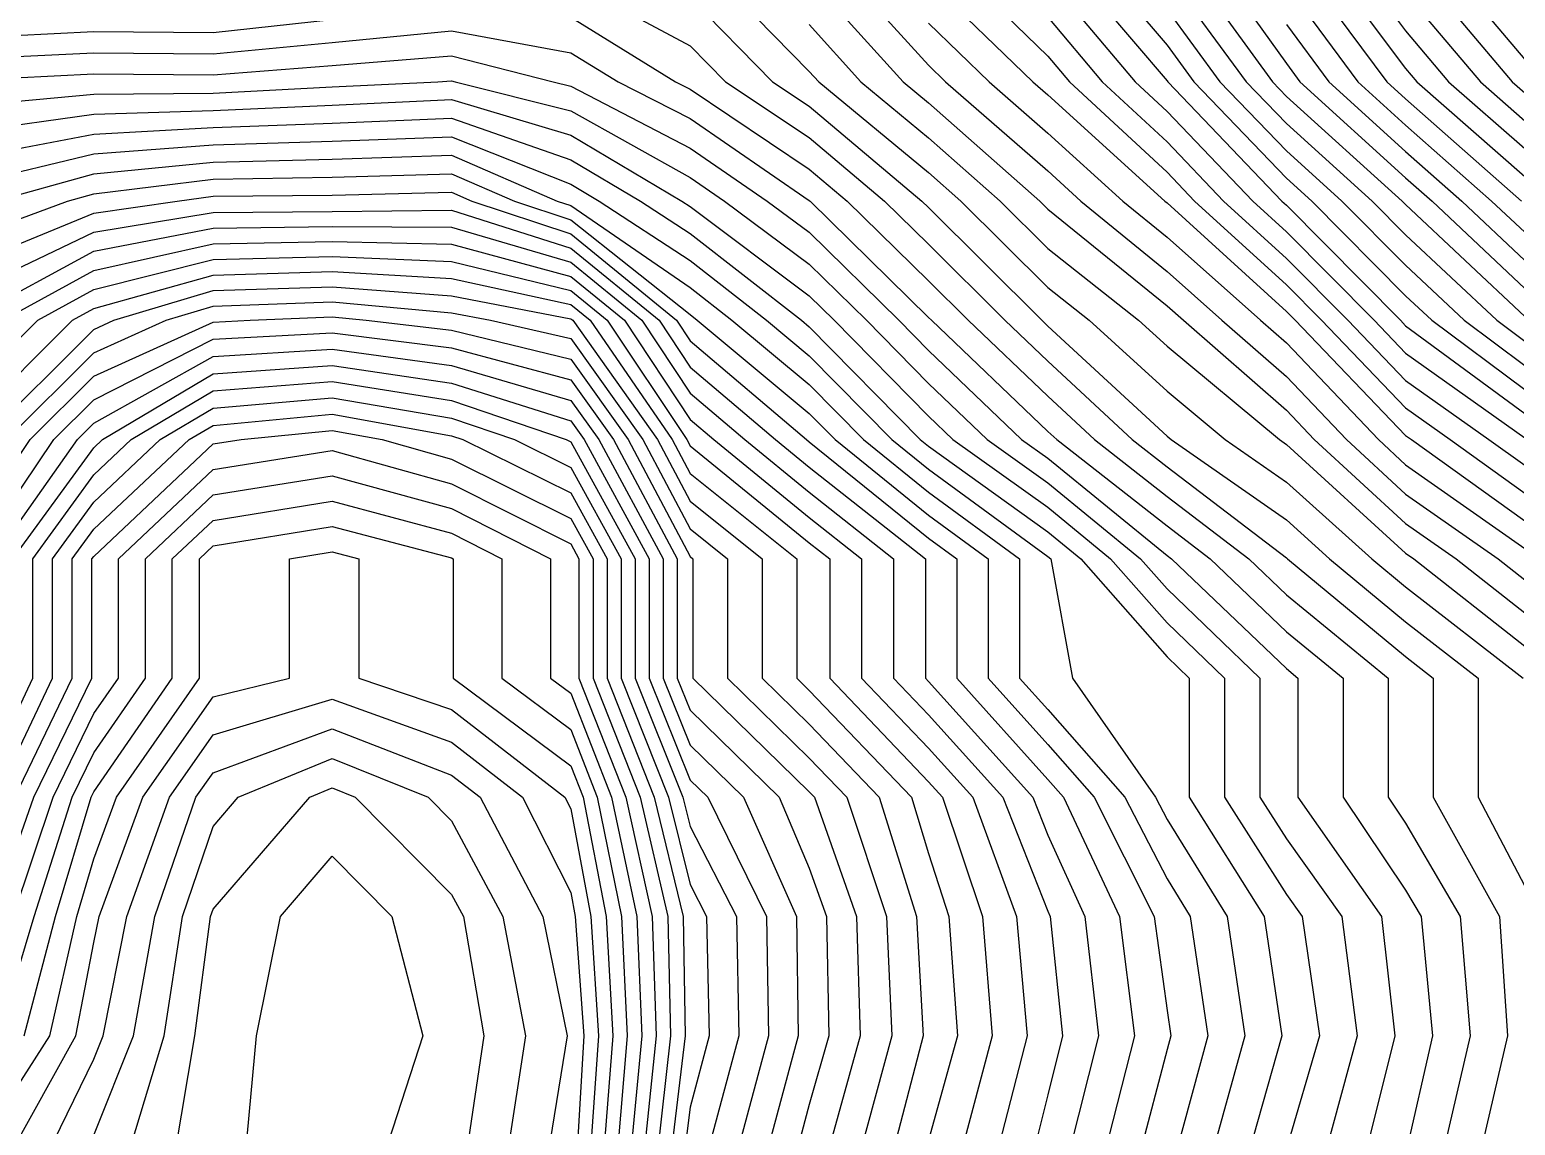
# Model space of a CAD drawing. Header units: metres. Extents: x 549046 to 549770, y 4180130 to 4180826.
# Drawn here: x 549254 to 549366.7, y 4180272.4 to 4180355.5 of the extents above; entities that cross this region are included whole.
import ezdxf

# ---------------------------------------------------------------- set-up
doc = ezdxf.new("R2010")
doc.units = ezdxf.units.M
doc.layers.add('CONTOURS', color=7, linetype='Continuous')
doc.layers.add('CONTOURS_INDEX', color=7, linetype='Continuous')

msp = doc.modelspace()

# ---------------------------------------------------------------- linework, layer by layer
at = {"layer": 'CONTOURS'}
for points in [[(549305.04, 4180360.58, 442), (549313.13, 4180352.33, 442), (549313.85, 4180351.54, 442), (549322.18, 4180344.67, 442), (549324.63, 4180342.5, 442), (549331.22, 4180335.94, 442), (549334.35, 4180333.46, 442), (549340.26, 4180328.08, 442), (549344.67, 4180324.42, 442), (549349.3, 4180321.18, 442), (549355.77, 4180315.37, 442), (549358.34, 4180313.25, 442), (549367.26, 4180306.33, 442)], [(549315.1, 4180360.58, 436), (549322.18, 4180352.8, 436), (549323.47, 4180351.54, 436), (549331.22, 4180344.78, 436), (549333.73, 4180342.5, 436), (549340.26, 4180337.16, 436), (549344.42, 4180333.46, 436), (549349.3, 4180329.19, 436), (549353.85, 4180324.42, 436), (549358.34, 4180320.28, 436), (549365.37, 4180315.37, 436), (549367.38, 4180313.79, 436)], [(549332.6, 4180360.58, 424), (549340.26, 4180351.61, 424), (549340.31, 4180351.54, 424), (549348.95, 4180342.5, 424), (549349.3, 4180342.18, 424), (549357.95, 4180333.46, 424), (549358.34, 4180333.05, 424), (549367.38, 4180326.38, 424)], [(549334.9, 4180360.58, 422), (549340.26, 4180354.31, 422), (549342.29, 4180351.54, 422), (549349.3, 4180344.24, 422), (549351.23, 4180342.5, 422), (549358.34, 4180335.32, 422), (549360.33, 4180333.46, 422), (549367.38, 4180328.21, 422)], [(549341.69, 4180360.58, 416), (549348.24, 4180351.54, 416), (549349.3, 4180350.44, 416), (549358.09, 4180342.5, 416), (549358.34, 4180342.25, 416), (549367.38, 4180333.75, 416)], [(549343.82, 4180360.58, 414), (549349.3, 4180352.92, 414), (549350.32, 4180351.54, 414), (549358.34, 4180344.27, 414), (549360.35, 4180342.5, 414), (549367.38, 4180335.87, 414)], [(549350.2, 4180360.58, 408), (549356.92, 4180351.54, 408), (549358.34, 4180350.25, 408), (549367.12, 4180342.5, 408)], [(549352.33, 4180360.58, 406), (549358.34, 4180352.55, 406), (549359.19, 4180351.54, 406), (549367.38, 4180344.37, 406)], [(549354.47, 4180360.58, 404), (549358.34, 4180355.41, 404), (549361.6, 4180351.54, 404), (549367.38, 4180346.48, 404)], [(549361.16, 4180360.58, 398), (549367.38, 4180353.23, 398)], [(549313.13, 4180359.43, 438), (549320.24, 4180351.54, 438), (549322.18, 4180349.94, 438), (549330.6, 4180342.5, 438), (549331.22, 4180341.88, 438), (549340.26, 4180334.56, 438), (549341.5, 4180333.46, 438), (549349.3, 4180326.64, 438), (549351.42, 4180324.42, 438), (549358.34, 4180318.05, 438), (549362.17, 4180315.37, 438), (549367.38, 4180311.28, 438)], [(549331.22, 4180359.4, 426), (549337.83, 4180351.54, 426), (549340.26, 4180349.29, 426), (549346.75, 4180342.5, 426), (549349.3, 4180340.17, 426), (549355.95, 4180333.46, 426), (549358.34, 4180330.97, 426), (549367.38, 4180324.55, 426)], [(549340.26, 4180359.7, 418), (549346.26, 4180351.54, 418), (549349.3, 4180348.37, 418), (549355.8, 4180342.5, 418), (549358.34, 4180339.94, 418), (549365.25, 4180333.46, 418), (549367.38, 4180331.88, 418)], [(549295.05, 4180359.13, 446), (549304.09, 4180354.27, 446), (549306.77, 4180351.54, 446), (549313.13, 4180347.31, 446), (549318.84, 4180342.5, 446), (549322.18, 4180339.23, 446), (549327.97, 4180333.46, 446), (549331.22, 4180330.36, 446), (549337.61, 4180324.42, 446), (549340.26, 4180322.34, 446), (549349.3, 4180315.45, 446), (549349.38, 4180315.37, 446), (549358.34, 4180307.96, 446), (549360.44, 4180306.33, 446), (549360.44, 4180297.29, 446), (549365.46, 4180288.25, 446), (549366.07, 4180279.21, 446), (549363.98, 4180270.17, 446)], [(549322.18, 4180359.21, 432), (549330.08, 4180351.54, 432), (549331.22, 4180350.55, 432), (549340.08, 4180342.5, 432), (549340.26, 4180342.36, 432), (549349.3, 4180334.12, 432), (549349.96, 4180333.46, 432), (549358.34, 4180324.73, 432), (549358.78, 4180324.42, 432), (549367.38, 4180318.26, 432)], [(549358.34, 4180358.26, 402), (549364.01, 4180351.54, 402), (549367.38, 4180348.59, 402)], [(549304.09, 4180357.93, 444), (549310.35, 4180351.54, 444), (549313.13, 4180349.69, 444), (549321.67, 4180342.5, 444), (549322.18, 4180342.01, 444), (549330.76, 4180333.46, 444), (549331.22, 4180333.02, 444), (549340.26, 4180324.67, 444), (549340.56, 4180324.42, 444), (549349.3, 4180318.32, 444), (549352.58, 4180315.37, 444), (549358.34, 4180310.6, 444), (549363.85, 4180306.33, 444), (549363.85, 4180297.29, 444), (549367.38, 4180290.56, 444)], [(549249.84, 4180354.89, 448), (549258.88, 4180355.35, 448), (549267.93, 4180355.27, 448), (549276.97, 4180356.26, 448)], [(549295.05, 4180356.44, 448), (549302.99, 4180351.54, 448), (549304.09, 4180350.98, 448), (549313.13, 4180344.93, 448), (549316.01, 4180342.5, 448), (549322.18, 4180336.46, 448), (549325.19, 4180333.46, 448), (549331.22, 4180327.7, 448), (549334.75, 4180324.42, 448), (549340.26, 4180320.11, 448), (549346.45, 4180315.37, 448), (549349.3, 4180312.65, 448), (549357.02, 4180306.33, 448), (549357.02, 4180297.29, 448), (549358.34, 4180295.33, 448), (549362.49, 4180288.25, 448), (549363.23, 4180279.21, 448), (549361.15, 4180270.17, 448)], [(549331.22, 4180356.44, 428), (549335.34, 4180351.54, 428), (549340.26, 4180346.98, 428), (549344.54, 4180342.5, 428), (549349.3, 4180338.15, 428), (549353.96, 4180333.46, 428), (549358.34, 4180328.89, 428), (549364.66, 4180324.42, 428), (549367.38, 4180322.47, 428)], [(549322.18, 4180356, 434), (549326.77, 4180351.54, 434), (549331.22, 4180347.66, 434), (549336.91, 4180342.5, 434), (549340.26, 4180339.76, 434), (549347.34, 4180333.46, 434), (549349.3, 4180331.75, 434), (549356.28, 4180324.42, 434), (549358.34, 4180322.51, 434), (549367.38, 4180316.16, 434)], [(549349.3, 4180355.89, 412), (549352.52, 4180351.54, 412), (549358.34, 4180346.27, 412), (549362.61, 4180342.5, 412), (549367.38, 4180338, 412)], [(549249.84, 4180351.7, 452), (549258.88, 4180352.15, 452), (549267.93, 4180352.08, 452), (549276.97, 4180352.78, 452), (549286.01, 4180353.51, 452), (549293.72, 4180351.54, 452), (549295.05, 4180351.21, 452), (549304.09, 4180346.52, 452), (549309.94, 4180342.5, 452), (549313.13, 4180340.13, 452), (549319.92, 4180333.46, 452), (549322.18, 4180331.17, 452), (549329.23, 4180324.42, 452), (549331.22, 4180323, 452), (549340.26, 4180315.63, 452), (549340.6, 4180315.37, 452), (549349.3, 4180307.05, 452), (549350.17, 4180306.33, 452), (549350.17, 4180297.29, 452), (549356.51, 4180288.25, 452), (549357.53, 4180279.21, 452), (549355.27, 4180270.17, 452)], [(549249.84, 4180349.78, 454), (549258.88, 4180350.6, 454), (549267.93, 4180350.67, 454), (549276.97, 4180351.15, 454), (549284.97, 4180351.54, 454), (549286.01, 4180351.61, 454), (549286.29, 4180351.54, 454), (549295.05, 4180349.35, 454), (549304.09, 4180344.29, 454), (549306.7, 4180342.5, 454), (549313.13, 4180337.72, 454), (549317.47, 4180333.46, 454), (549322.18, 4180328.67, 454), (549326.62, 4180324.42, 454), (549331.22, 4180321.14, 454), (549338.25, 4180315.37, 454), (549340.26, 4180313.1, 454), (549347.3, 4180306.33, 454), (549347.3, 4180297.29, 454), (549349.3, 4180294.14, 454), (549353.5, 4180288.25, 454), (549354.67, 4180279.21, 454), (549352.21, 4180270.17, 454)], [(549249.84, 4180347.82, 456), (549258.88, 4180349.09, 456), (549267.93, 4180349.37, 456), (549276.97, 4180349.78, 456), (549286.01, 4180350.19, 456), (549295.05, 4180347.49, 456), (549303.47, 4180342.5, 456), (549304.09, 4180342.09, 456), (549313.13, 4180335.31, 456), (549315.02, 4180333.46, 456), (549322.18, 4180326.18, 456), (549324.02, 4180324.42, 456), (549331.22, 4180319.28, 456), (549335.98, 4180315.37, 456), (549340.26, 4180310.52, 456), (549344.62, 4180306.33, 456), (549344.62, 4180297.29, 456), (549349.3, 4180289.92, 456), (549350.49, 4180288.25, 456), (549351.81, 4180279.21, 456), (549349.3, 4180270.65, 456)], [(549249.84, 4180345.86, 458), (549258.88, 4180347.58, 458), (549267.93, 4180348.07, 458), (549276.97, 4180348.41, 458), (549286.01, 4180348.79, 458), (549295.05, 4180345.63, 458), (549300.33, 4180342.5, 458), (549304.09, 4180340.04, 458), (549312.53, 4180333.46, 458), (549313.13, 4180332.96, 458), (549321.55, 4180324.42, 458), (549322.18, 4180323.91, 458), (549331.22, 4180317.42, 458), (549333.71, 4180315.37, 458), (549340.26, 4180307.95, 458), (549341.94, 4180306.33, 458), (549341.94, 4180297.29, 458), (549347.61, 4180288.25, 458), (549348.95, 4180279.21, 458), (549346.41, 4180270.17, 458)], [(549251.4, 4180342.5, 462), (549258.88, 4180344.56, 462), (549267.93, 4180345.46, 462), (549276.97, 4180345.67, 462), (549286.01, 4180345.98, 462), (549294.02, 4180342.5, 462), (549295.05, 4180342.16, 462), (549304.09, 4180335.94, 462), (549307.27, 4180333.46, 462), (549313.13, 4180328.59, 462), (549317.24, 4180324.42, 462), (549322.18, 4180320.43, 462), (549329.07, 4180315.37, 462), (549329.07, 4180306.33, 462), (549331.22, 4180303.94, 462), (549337.06, 4180297.29, 462), (549340.26, 4180291.1, 462), (549342.02, 4180288.25, 462), (549343.34, 4180279.21, 462), (549340.89, 4180270.17, 462)], [(549249.84, 4180339.89, 464), (549256.89, 4180342.5, 464), (549258.88, 4180343.05, 464), (549267.93, 4180344.16, 464), (549276.97, 4180344.31, 464), (549286.01, 4180344.57, 464), (549290.79, 4180342.5, 464), (549295.05, 4180341.08, 464), (549304.09, 4180333.89, 464), (549304.64, 4180333.46, 464), (549313.13, 4180326.4, 464), (549315.09, 4180324.42, 464), (549322.18, 4180318.69, 464), (549326.7, 4180315.37, 464), (549326.7, 4180306.33, 464), (549331.22, 4180301.29, 464), (549334.73, 4180297.29, 464), (549339.29, 4180288.25, 464), (549340.26, 4180281.13, 464), (549340.54, 4180279.21, 464), (549340.26, 4180278.17, 464), (549338.18, 4180270.17, 464)], [(549249.84, 4180337.86, 466), (549258.88, 4180341.58, 466), (549265.21, 4180342.5, 466), (549267.93, 4180342.86, 466), (549276.97, 4180342.94, 466), (549286.01, 4180343.17, 466), (549287.56, 4180342.5, 466), (549295.05, 4180340.01, 466), (549303.06, 4180333.46, 466), (549304.09, 4180331.89, 466), (549312.92, 4180324.42, 466), (549313.13, 4180324.24, 466), (549322.18, 4180316.94, 466), (549324.32, 4180315.37, 466), (549324.32, 4180306.33, 466), (549331.22, 4180298.63, 466), (549332.4, 4180297.29, 466), (549336.66, 4180288.25, 466), (549337.8, 4180279.21, 466), (549335.48, 4180270.17, 466)], [(549249.84, 4180335.83, 468), (549258.88, 4180340.13, 468), (549267.93, 4180341.64, 468), (549276.97, 4180341.72, 468), (549286.01, 4180341.82, 468), (549295.05, 4180338.94, 468), (549301.75, 4180333.46, 468), (549304.09, 4180329.91, 468), (549310.58, 4180324.42, 468), (549313.13, 4180322.33, 468), (549321.94, 4180315.37, 468), (549321.94, 4180306.33, 468), (549322.18, 4180306.08, 468), (549330.09, 4180297.29, 468), (549331.22, 4180294.43, 468), (549334.03, 4180288.25, 468), (549335.07, 4180279.21, 468), (549332.78, 4180270.17, 468)], [(549252.02, 4180333.46, 472), (549258.88, 4180337.24, 472), (549267.93, 4180339.27, 472), (549276.97, 4180339.43, 472), (549286.01, 4180339.22, 472), (549295.05, 4180336.79, 472), (549299.13, 4180333.46, 472), (549304.09, 4180325.95, 472), (549305.9, 4180324.42, 472), (549313.13, 4180318.5, 472), (549317.1, 4180315.37, 472), (549317.1, 4180306.33, 472), (549322.18, 4180301.01, 472), (549325.52, 4180297.29, 472), (549328.83, 4180288.25, 472), (549329.65, 4180279.21, 472), (549327.33, 4180270.17, 472)], [(549249.84, 4180328.67, 474), (549254.64, 4180333.46, 474), (549258.88, 4180335.79, 474), (549267.93, 4180338.08, 474), (549276.97, 4180338.29, 474), (549286.01, 4180337.92, 474), (549295.05, 4180335.72, 474), (549297.82, 4180333.46, 474), (549303.84, 4180324.42, 474), (549304.09, 4180323.94, 474), (549313.13, 4180316.59, 474), (549314.68, 4180315.37, 474), (549314.68, 4180306.33, 474), (549322.18, 4180298.47, 474), (549323.24, 4180297.29, 474), (549326.27, 4180288.25, 474), (549327.01, 4180279.21, 474), (549324.59, 4180270.17, 474)], [(549249.84, 4180326.05, 476), (549257.27, 4180333.46, 476), (549258.88, 4180334.35, 476), (549267.93, 4180336.89, 476), (549276.97, 4180337.15, 476), (549286.01, 4180336.62, 476), (549295.05, 4180334.65, 476), (549296.51, 4180333.46, 476), (549302.73, 4180324.42, 476), (549304.09, 4180321.84, 476), (549312.18, 4180315.37, 476), (549312.18, 4180306.33, 476), (549313.13, 4180305.4, 476), (549320.87, 4180297.29, 476), (549322.18, 4180293.03, 476), (549323.71, 4180288.25, 476), (549324.36, 4180279.21, 476), (549322.18, 4180271.3, 476)], [(549250.51, 4180324.42, 478), (549258.88, 4180332.77, 478), (549260.41, 4180333.46, 478), (549267.93, 4180335.71, 478), (549276.97, 4180336, 478), (549286.01, 4180335.32, 478), (549295.05, 4180333.58, 478), (549295.2, 4180333.46, 478), (549301.62, 4180324.42, 478), (549304.09, 4180319.74, 478), (549309.55, 4180315.37, 478), (549309.55, 4180306.33, 478), (549313.13, 4180302.84, 478), (549318.42, 4180297.29, 478), (549321.27, 4180288.25, 478), (549321.76, 4180279.21, 478), (549319.42, 4180270.17, 478)], [(549249.84, 4180318.15, 482), (549254.07, 4180324.42, 482), (549258.88, 4180329.22, 482), (549267.93, 4180333.32, 482), (549270.75, 4180333.46, 482), (549276.97, 4180333.72, 482), (549279.54, 4180333.46, 482), (549286.01, 4180332.7, 482), (549295.05, 4180330.51, 482), (549299.4, 4180324.42, 482), (549304.09, 4180315.54, 482), (549304.3, 4180315.37, 482), (549304.3, 4180306.33, 482), (549313.13, 4180297.71, 482), (549313.53, 4180297.29, 482), (549316.71, 4180288.25, 482), (549316.99, 4180279.21, 482), (549314.49, 4180270.17, 482)], [(549249.84, 4180315.51, 484), (549255.86, 4180324.42, 484), (549258.88, 4180327.44, 484), (549267.93, 4180332.02, 484), (549276.97, 4180332.5, 484), (549286.01, 4180331.37, 484), (549295.05, 4180328.95, 484), (549298.28, 4180324.42, 484), (549303.11, 4180315.37, 484), (549303.11, 4180306.33, 484), (549304.09, 4180303.89, 484), (549310.86, 4180297.29, 484), (549313.13, 4180291.91, 484), (549314.43, 4180288.25, 484), (549314.61, 4180279.21, 484), (549313.13, 4180273.99, 484), (549312.12, 4180270.17, 484)], [(549251.26, 4180315.37, 486), (549257.64, 4180324.42, 486), (549258.88, 4180325.66, 486), (549267.93, 4180330.71, 486), (549276.97, 4180331.27, 486), (549286.01, 4180330.03, 486), (549295.05, 4180327.39, 486), (549297.17, 4180324.42, 486), (549302.05, 4180315.37, 486), (549302.05, 4180306.33, 486), (549304.09, 4180301.24, 486), (549308.14, 4180297.29, 486), (549312.16, 4180288.25, 486), (549312.28, 4180279.21, 486), (549309.86, 4180270.17, 486)], [(549252.76, 4180315.37, 488), (549258.88, 4180323.8, 488), (549259.54, 4180324.42, 488), (549267.93, 4180329.41, 488), (549276.97, 4180330.04, 488), (549286.01, 4180328.7, 488), (549295.05, 4180325.83, 488), (549296.06, 4180324.42, 488), (549300.99, 4180315.37, 488), (549300.99, 4180306.33, 488), (549304.09, 4180298.6, 488), (549305.43, 4180297.29, 488), (549309.89, 4180288.25, 488), (549310.03, 4180279.21, 488), (549307.61, 4180270.17, 488)], [(549251.47, 4180297.29, 492), (549255.76, 4180306.33, 492), (549255.76, 4180315.37, 492), (549258.88, 4180319.68, 492), (549263.92, 4180324.42, 492), (549267.93, 4180326.8, 492), (549276.97, 4180327.58, 492), (549286.01, 4180326.04, 492), (549290.78, 4180324.42, 492), (549295.05, 4180322.31, 492), (549298.86, 4180315.37, 492), (549298.86, 4180306.33, 492), (549302.46, 4180297.29, 492), (549304.09, 4180290.69, 492), (549305.35, 4180288.25, 492), (549305.55, 4180279.21, 492), (549304.09, 4180273.8, 492), (549303.65, 4180270.17, 492)], [(549252.91, 4180297.29, 494), (549257.25, 4180306.33, 494), (549257.25, 4180315.37, 494), (549258.88, 4180317.62, 494), (549266.11, 4180324.42, 494), (549267.93, 4180325.49, 494), (549276.97, 4180326.34, 494), (549286.01, 4180324.7, 494), (549286.86, 4180324.42, 494), (549295.05, 4180320.37, 494), (549297.8, 4180315.37, 494), (549297.8, 4180306.33, 494), (549301.38, 4180297.29, 494), (549303.57, 4180288.25, 494), (549303.71, 4180279.21, 494), (549302.63, 4180270.17, 494)], [(549251.16, 4180288.25, 496), (549254.35, 4180297.29, 496), (549258.75, 4180306.33, 496), (549258.75, 4180315.37, 496), (549258.88, 4180315.56, 496), (549267.93, 4180324.08, 496), (549270.05, 4180324.42, 496), (549276.97, 4180325.11, 496), (549280.75, 4180324.42, 496), (549286.01, 4180322.94, 496), (549295.05, 4180318.44, 496), (549296.74, 4180315.37, 496), (549296.74, 4180306.33, 496), (549300.3, 4180297.29, 496), (549302.4, 4180288.25, 496), (549302.62, 4180279.21, 496), (549301.61, 4180270.17, 496)], [(549252.77, 4180288.25, 498), (549255.8, 4180297.29, 498), (549258.88, 4180303.64, 498), (549260.75, 4180306.33, 498), (549260.75, 4180315.37, 498), (549267.93, 4180322.15, 498), (549276.97, 4180323.58, 498), (549286.01, 4180321.07, 498), (549295.05, 4180316.51, 498), (549295.67, 4180315.37, 498), (549295.67, 4180306.33, 498), (549299.22, 4180297.29, 498), (549301.23, 4180288.25, 498), (549301.52, 4180279.21, 498), (549300.59, 4180270.17, 498)], [(549253.6, 4180279.21, 502), (549255.98, 4180288.25, 502), (549258.68, 4180297.29, 502), (549258.88, 4180297.71, 502), (549264.84, 4180306.33, 502), (549264.84, 4180315.37, 502), (549267.93, 4180318.28, 502), (549276.97, 4180319.74, 502), (549286.01, 4180317.31, 502), (549289.83, 4180315.37, 502), (549289.83, 4180306.33, 502), (549295.05, 4180302.43, 502), (549297.06, 4180297.29, 502), (549298.9, 4180288.25, 502), (549299.33, 4180279.21, 502), (549298.56, 4180270.17, 502)], [(549249.84, 4180270.31, 504), (549255.56, 4180279.21, 504), (549257.59, 4180288.25, 504), (549258.88, 4180292.63, 504), (549260.61, 4180297.29, 504), (549266.89, 4180306.33, 504), (549266.89, 4180315.37, 504), (549267.93, 4180316.35, 504), (549276.97, 4180317.82, 504), (549286.01, 4180315.44, 504), (549286.13, 4180315.37, 504), (549286.13, 4180306.33, 504), (549295.05, 4180299.67, 504), (549295.98, 4180297.29, 504), (549297.73, 4180288.25, 504), (549298.24, 4180279.21, 504), (549297.54, 4180270.17, 504)], [(549252.53, 4180270.17, 506), (549257.52, 4180279.21, 506), (549258.88, 4180286.29, 506), (549259.29, 4180288.25, 506), (549262.61, 4180297.29, 506), (549267.93, 4180304.91, 506), (549273.72, 4180306.33, 506), (549273.72, 4180315.37, 506), (549276.97, 4180315.91, 506), (549278.98, 4180315.37, 506), (549278.98, 4180306.33, 506), (549286.01, 4180303.94, 506), (549294.61, 4180297.29, 506), (549295.05, 4180296.42, 506), (549296.56, 4180288.25, 506), (549297.14, 4180279.21, 506), (549296.52, 4180270.17, 506)], [(549255.34, 4180270.17, 508), (549258.88, 4180277.44, 508), (549259.59, 4180279.21, 508), (549261.4, 4180288.25, 508), (549264.62, 4180297.29, 508), (549267.93, 4180302.03, 508), (549276.97, 4180304.72, 508), (549286.01, 4180301.46, 508), (549291.4, 4180297.29, 508), (549295.05, 4180290.08, 508), (549295.39, 4180288.25, 508), (549296.05, 4180279.21, 508), (549295.5, 4180270.17, 508)], [(549249.84, 4180261.43, 512), (549258.88, 4180267.42, 512), (549261.5, 4180270.17, 512), (549264.23, 4180279.21, 512), (549265.62, 4180288.25, 512), (549267.93, 4180295.07, 512), (549269.84, 4180297.29, 512), (549276.97, 4180300.24, 512), (549284.24, 4180297.29, 512), (549286.01, 4180295.51, 512), (549289.91, 4180288.25, 512), (549291.62, 4180279.21, 512), (549290.22, 4180270.17, 512), (549286.01, 4180262.34, 512), (549285.03, 4180261.12, 512), (549276.97, 4180256.33, 512), (549270.94, 4180252.08, 512), (549267.93, 4180249.96, 512), (549259.69, 4180243.04, 512), (549259.69, 4180234, 512), (549258.88, 4180232.35, 512), (549255.92, 4180224.96, 512), (549251.69, 4180215.92, 512)], [(549249.84, 4180256.91, 514), (549254.84, 4180261.12, 514), (549258.88, 4180263.71, 514), (549265.04, 4180270.17, 514), (549266.55, 4180279.21, 514), (549267.73, 4180288.25, 514), (549267.93, 4180288.82, 514), (549275.26, 4180297.29, 514), (549276.97, 4180298, 514), (549278.71, 4180297.29, 514), (549286.01, 4180289.92, 514), (549286.91, 4180288.25, 514), (549288.46, 4180279.21, 514), (549287.11, 4180270.17, 514), (549286.01, 4180268.12, 514), (549280.39, 4180261.12, 514), (549276.97, 4180259.09, 514), (549267.93, 4180253.44, 514), (549266.16, 4180252.08, 514), (549258.88, 4180247.06, 514), (549255.42, 4180243.04, 514), (549255.42, 4180234, 514), (549253.23, 4180224.96, 514)], [(549280.9, 4180270.17, 516), (549276.97, 4180264.24, 516), (549270.38, 4180270.17, 516), (549271.22, 4180279.21, 516), (549273.03, 4180288.25, 516), (549276.97, 4180292.82, 516), (549281.49, 4180288.25, 516), (549283.84, 4180279.21, 516), (549280.9, 4180270.17, 516)]]:
    msp.add_polyline3d(points, dxfattribs=at)
at = {"layer": 'CONTOURS_INDEX'}
for points in [[(549323.91, 4180360.58, 430), (549331.22, 4180353.48, 430), (549332.85, 4180351.54, 430), (549340.26, 4180344.68, 430), (549342.34, 4180342.5, 430), (549349.3, 4180336.14, 430), (549351.96, 4180333.46, 430), (549358.34, 4180326.81, 430), (549361.72, 4180324.42, 430), (549367.38, 4180320.36, 430)], [(549358.79, 4180360.58, 400), (549366.43, 4180351.54, 400), (549367.38, 4180350.7, 400)], [(549349.3, 4180358.86, 410), (549354.72, 4180351.54, 410), (549358.34, 4180348.26, 410), (549364.86, 4180342.5, 410), (549367.38, 4180340.13, 410)], [(549340.26, 4180357, 420), (549344.27, 4180351.54, 420), (549349.3, 4180346.3, 420), (549353.51, 4180342.5, 420), (549358.34, 4180337.63, 420), (549362.79, 4180333.46, 420), (549367.38, 4180330.04, 420)], [(549249.84, 4180353.3, 450), (549258.88, 4180353.75, 450), (549267.93, 4180353.67, 450), (549276.97, 4180354.52, 450), (549286.01, 4180355.42, 450), (549295.05, 4180353.75, 450), (549298.63, 4180351.54, 450), (549304.09, 4180348.75, 450), (549313.13, 4180342.54, 450), (549313.19, 4180342.5, 450), (549322.18, 4180333.68, 450), (549322.4, 4180333.46, 450), (549331.22, 4180325.04, 450), (549331.89, 4180324.42, 450), (549340.26, 4180317.87, 450), (549343.52, 4180315.37, 450), (549349.3, 4180309.85, 450), (549353.6, 4180306.33, 450), (549353.6, 4180297.29, 450), (549358.34, 4180290.25, 450), (549359.51, 4180288.25, 450), (549360.38, 4180279.21, 450), (549358.34, 4180270.21, 450)], [(549313.13, 4180355.88, 440), (549317.04, 4180351.54, 440), (549322.18, 4180347.3, 440), (549327.61, 4180342.5, 440), (549331.22, 4180338.91, 440), (549338.1, 4180333.46, 440), (549340.26, 4180331.49, 440), (549348.77, 4180324.42, 440), (549349.3, 4180324.05, 440), (549358.34, 4180315.81, 440), (549358.97, 4180315.37, 440), (549367.38, 4180308.76, 440)], [(549249.84, 4180343.9, 460), (549258.88, 4180346.07, 460), (549267.93, 4180346.76, 460), (549276.97, 4180347.04, 460), (549286.01, 4180347.38, 460), (549295.05, 4180343.77, 460), (549297.19, 4180342.5, 460), (549304.09, 4180337.99, 460), (549309.9, 4180333.46, 460), (549313.13, 4180330.77, 460), (549319.39, 4180324.42, 460), (549322.18, 4180322.17, 460), (549331.22, 4180315.56, 460), (549331.44, 4180315.37, 460), (549333.09, 4180306.33, 460), (549339.39, 4180297.29, 460), (549340.26, 4180295.61, 460), (549344.82, 4180288.25, 460), (549346.15, 4180279.21, 460), (549343.65, 4180270.17, 460)], [(549249.84, 4180333.8, 470), (549258.88, 4180338.69, 470), (549267.93, 4180340.45, 470), (549276.97, 4180340.58, 470), (549286.01, 4180340.52, 470), (549295.05, 4180337.87, 470), (549300.44, 4180333.46, 470), (549304.09, 4180327.93, 470), (549308.24, 4180324.42, 470), (549313.13, 4180320.42, 470), (549319.52, 4180315.37, 470), (549319.52, 4180306.33, 470), (549322.18, 4180303.55, 470), (549327.8, 4180297.29, 470), (549331.22, 4180288.65, 470), (549331.4, 4180288.25, 470), (549332.33, 4180279.21, 470), (549331.22, 4180274.74, 470), (549330.07, 4180270.17, 470)], [(549252.29, 4180324.42, 480), (549258.88, 4180331, 480), (549264.37, 4180333.46, 480), (549267.93, 4180334.52, 480), (549276.97, 4180334.86, 480), (549286.01, 4180334.02, 480), (549288.96, 4180333.46, 480), (549295.05, 4180332.07, 480), (549300.51, 4180324.42, 480), (549304.09, 4180317.64, 480), (549306.93, 4180315.37, 480), (549306.93, 4180306.33, 480), (549313.13, 4180300.27, 480), (549315.97, 4180297.29, 480), (549318.99, 4180288.25, 480), (549319.38, 4180279.21, 480), (549316.95, 4180270.17, 480)], [(549250.03, 4180297.29, 490), (549254.26, 4180306.33, 490), (549254.26, 4180315.37, 490), (549258.88, 4180321.74, 490), (549261.73, 4180324.42, 490), (549267.93, 4180328.1, 490), (549276.97, 4180328.81, 490), (549286.01, 4180327.37, 490), (549294.69, 4180324.42, 490), (549295.05, 4180324.24, 490), (549299.92, 4180315.37, 490), (549299.92, 4180306.33, 490), (549303.54, 4180297.29, 490), (549304.09, 4180295.07, 490), (549307.62, 4180288.25, 490), (549307.79, 4180279.21, 490), (549305.36, 4180270.17, 490)], [(549251.63, 4180279.21, 500), (549254.37, 4180288.25, 500), (549257.24, 4180297.29, 500), (549258.88, 4180300.67, 500), (549262.8, 4180306.33, 500), (549262.8, 4180315.37, 500), (549267.93, 4180320.22, 500), (549276.97, 4180321.66, 500), (549286.01, 4180319.19, 500), (549293.52, 4180315.37, 500), (549293.52, 4180306.33, 500), (549295.05, 4180305.19, 500), (549298.14, 4180297.29, 500), (549300.07, 4180288.25, 500), (549300.43, 4180279.21, 500), (549299.57, 4180270.17, 500)], [(549249.84, 4180263.64, 510), (549258.15, 4180270.17, 510), (549258.88, 4180271.67, 510), (549261.91, 4180279.21, 510), (549263.51, 4180288.25, 510), (549266.63, 4180297.29, 510), (549267.93, 4180299.15, 510), (549276.97, 4180302.48, 510), (549286.01, 4180298.98, 510), (549288.19, 4180297.29, 510), (549292.92, 4180288.25, 510), (549294.78, 4180279.21, 510), (549293.32, 4180270.17, 510), (549288.18, 4180261.12, 510), (549286.01, 4180259.42, 510), (549276.97, 4180253.57, 510), (549274.86, 4180252.08, 510), (549267.93, 4180247.2, 510), (549262.98, 4180243.04, 510), (549262.98, 4180234, 510), (549258.88, 4180225.66, 510), (549258.6, 4180224.96, 510), (549254.03, 4180215.92, 510)]]:
    msp.add_polyline3d(points, dxfattribs=at)

doc.saveas('drawing.dxf')
